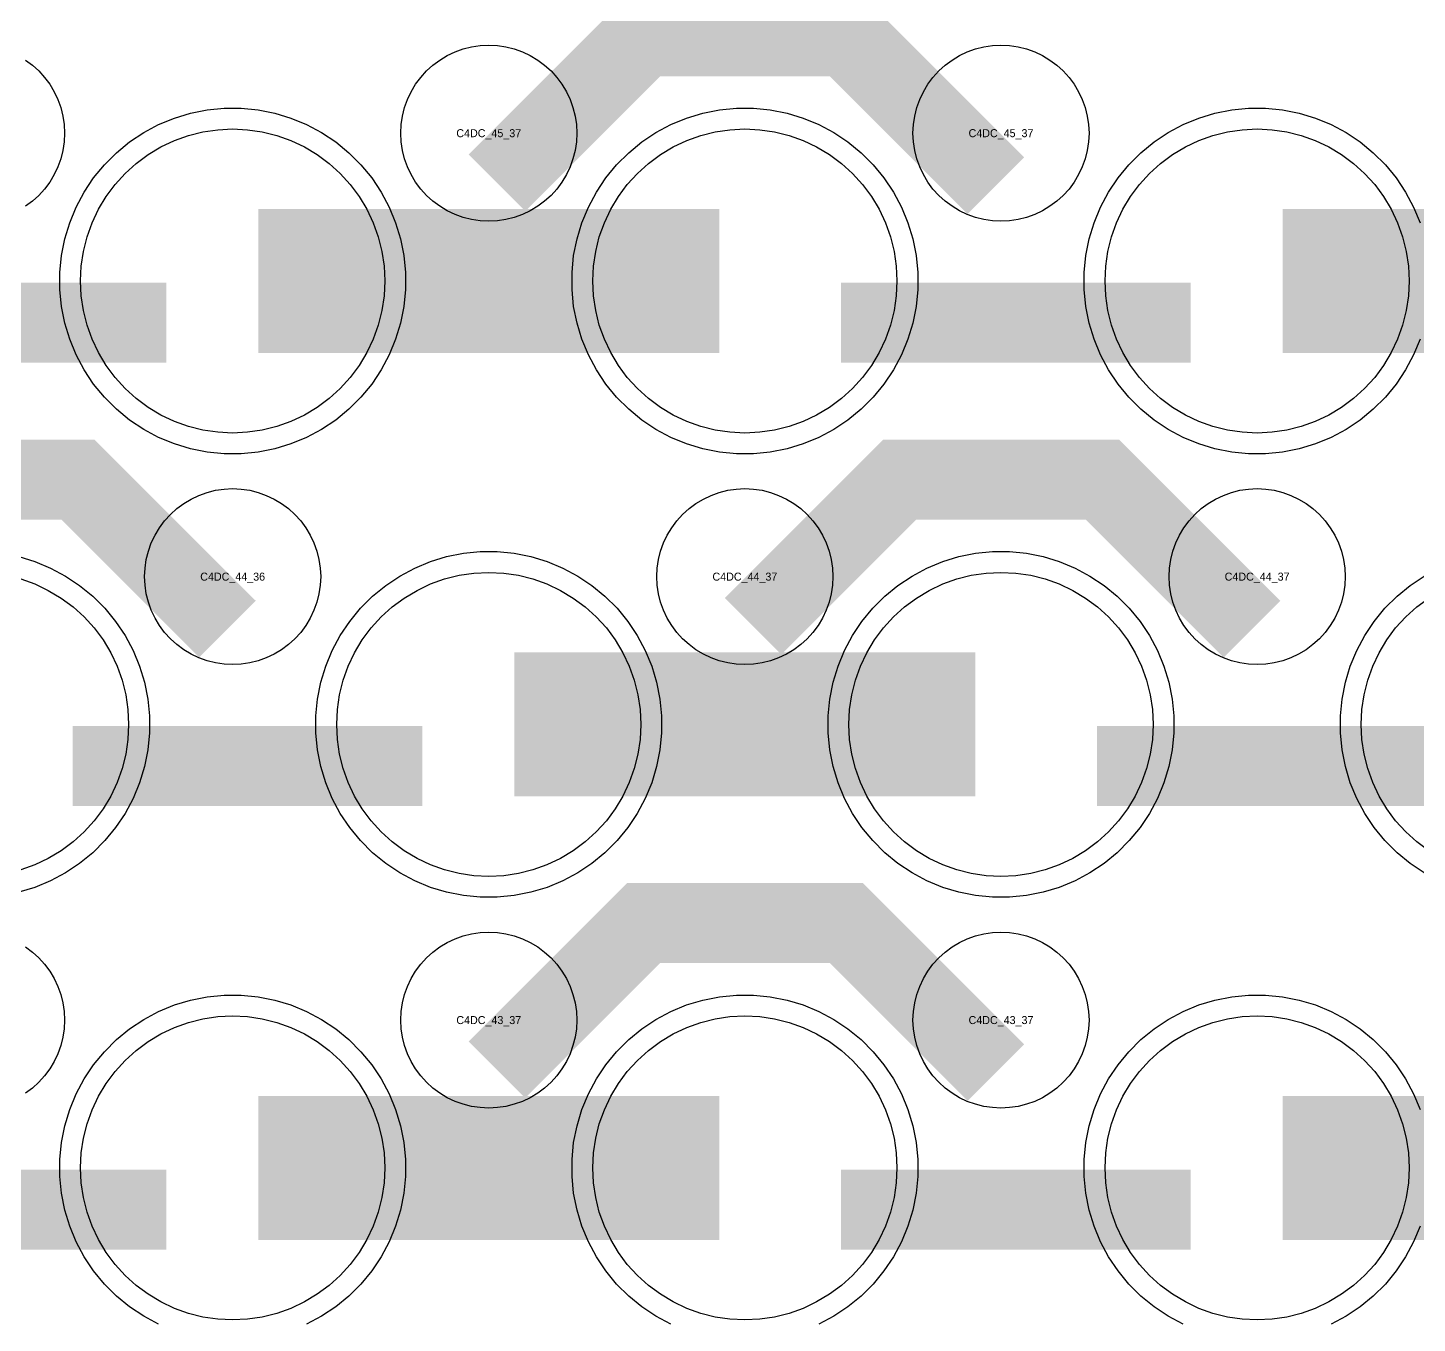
# Model space of a CAD drawing. Extents: x -11880 to 11880, y -14992 to 14992.
# Drawn here: x -304 to 130, y -8929.8 to -8525.1 of the extents above; entities that cross this region are included whole.
import ezdxf
from ezdxf.enums import TextEntityAlignment as Align

# ---------------------------------------------------------------- set-up
doc = ezdxf.new("R2010")
doc.units = 0
doc.header["$MEASUREMENT"] = 0
for name, color, linetype in [('GDS_775_DT_237', 138, 'CONTINUOUS'), ('RDL1_FS', 34, 'CONTINUOUS'), ('RDL_BS', 160, 'CONTINUOUS')]:
    doc.layers.add(name, color=color, linetype=linetype)

msp = doc.modelspace()

# ---------------------------------------------------------------- linework, layer by layer
at = {"layer": 'RDL1_FS', "color": 241, "true_color": 0xf7abae}
for points in [[(-240, -8651.689), (-244.657, -8651.46), (-249.268, -8650.776), (-253.791, -8649.644), (-258.181, -8648.072), (-262.395, -8646.08), (-266.395, -8643.682), (-270.14, -8640.904), (-273.594, -8637.774), (-276.724, -8634.32), (-279.502, -8630.575), (-281.9, -8626.575), (-283.892, -8622.361), (-285.464, -8617.971), (-286.596, -8613.448), (-287.28, -8608.837), (-287.509, -8604.18), (-287.28, -8599.523), (-286.596, -8594.912), (-285.464, -8590.389), (-283.892, -8585.999), (-281.9, -8581.785), (-279.502, -8577.785), (-276.724, -8574.04), (-273.594, -8570.586), (-270.14, -8567.456), (-266.395, -8564.678), (-262.395, -8562.28), (-258.181, -8560.288), (-253.791, -8558.716), (-249.268, -8557.584), (-244.657, -8556.9), (-240, -8556.671), (-235.343, -8556.9), (-230.732, -8557.584), (-226.209, -8558.716), (-221.819, -8560.288), (-217.605, -8562.28), (-213.605, -8564.678), (-209.86, -8567.456), (-206.406, -8570.586), (-203.276, -8574.04), (-200.498, -8577.785), (-198.1, -8581.785), (-196.108, -8585.999), (-194.536, -8590.389), (-193.404, -8594.912), (-192.72, -8599.523), (-192.491, -8604.18), (-192.72, -8608.837), (-193.404, -8613.448), (-194.536, -8617.971), (-196.108, -8622.361), (-198.1, -8626.575), (-200.498, -8630.575), (-203.276, -8634.32), (-206.406, -8637.774), (-209.86, -8640.904), (-213.605, -8643.682), (-217.605, -8646.08), (-221.819, -8648.072), (-226.209, -8649.644), (-230.732, -8650.776), (-235.343, -8651.46)], [(-80, -8651.689), (-84.657, -8651.46), (-89.268, -8650.776), (-93.791, -8649.644), (-98.181, -8648.072), (-102.395, -8646.08), (-106.395, -8643.682), (-110.14, -8640.904), (-113.594, -8637.774), (-116.724, -8634.32), (-119.502, -8630.575), (-121.9, -8626.575), (-123.892, -8622.361), (-125.464, -8617.971), (-126.596, -8613.448), (-127.28, -8608.837), (-127.509, -8604.18), (-127.28, -8599.523), (-126.596, -8594.912), (-125.464, -8590.389), (-123.892, -8585.999), (-121.9, -8581.785), (-119.502, -8577.785), (-116.724, -8574.04), (-113.594, -8570.586), (-110.14, -8567.456), (-106.395, -8564.678), (-102.395, -8562.28), (-98.181, -8560.288), (-93.791, -8558.716), (-89.268, -8557.584), (-84.657, -8556.9), (-80, -8556.671), (-75.343, -8556.9), (-70.732, -8557.584), (-66.209, -8558.716), (-61.819, -8560.288), (-57.605, -8562.28), (-53.605, -8564.678), (-49.86, -8567.456), (-46.406, -8570.586), (-43.276, -8574.04), (-40.498, -8577.785), (-38.1, -8581.785), (-36.108, -8585.999), (-34.536, -8590.389), (-33.404, -8594.912), (-32.72, -8599.523), (-32.491, -8604.18), (-32.72, -8608.837), (-33.404, -8613.448), (-34.536, -8617.971), (-36.108, -8622.361), (-38.1, -8626.575), (-40.498, -8630.575), (-43.276, -8634.32), (-46.406, -8637.774), (-49.86, -8640.904), (-53.605, -8643.682), (-57.605, -8646.08), (-61.819, -8648.072), (-66.209, -8649.644), (-70.732, -8650.776), (-75.343, -8651.46)], [(80, -8651.689), (75.343, -8651.46), (70.732, -8650.776), (66.209, -8649.644), (61.819, -8648.072), (57.605, -8646.08), (53.605, -8643.682), (49.86, -8640.904), (46.406, -8637.774), (43.276, -8634.32), (40.498, -8630.575), (38.1, -8626.575), (36.108, -8622.361), (34.536, -8617.971), (33.404, -8613.448), (32.72, -8608.837), (32.491, -8604.18), (32.72, -8599.523), (33.404, -8594.912), (34.536, -8590.389), (36.108, -8585.999), (38.1, -8581.785), (40.498, -8577.785), (43.276, -8574.04), (46.406, -8570.586), (49.86, -8567.456), (53.605, -8564.678), (57.605, -8562.28), (61.819, -8560.288), (66.209, -8558.716), (70.732, -8557.584), (75.343, -8556.9), (80, -8556.671), (84.657, -8556.9), (89.268, -8557.584), (93.791, -8558.716), (98.181, -8560.288), (102.395, -8562.28), (106.395, -8564.678), (110.14, -8567.456), (113.594, -8570.586), (116.724, -8574.04), (119.502, -8577.785), (121.9, -8581.785), (123.892, -8585.999), (125.464, -8590.389), (126.596, -8594.912), (127.28, -8599.523), (127.509, -8604.18), (127.28, -8608.837), (126.596, -8613.448), (125.464, -8617.971), (123.892, -8622.361), (121.9, -8626.575), (119.502, -8630.575), (116.724, -8634.32), (113.594, -8637.774), (110.14, -8640.904), (106.395, -8643.682), (102.395, -8646.08), (98.181, -8648.072), (93.791, -8649.644), (89.268, -8650.776), (84.657, -8651.46)]]:
    msp.add_lwpolyline(points, close=True, dxfattribs=at)
for points in [[(-231.998, -8604.18, 45, 45, 0), (-159.998, -8604.18, 45, 45, 0)], [(-159.998, -8604.18, 45, 45, 0), (-87.998, -8604.18, 45, 45, 0)], [(88.002, -8604.18, 45, 45, 0), (160.002, -8604.18, 45, 45, 0)]]:
    msp.add_lwpolyline(points, format="xyseb", dxfattribs=at)
at = {"layer": 'RDL1_FS'}
for points in [[(-306.209, -8697.281), (-301.819, -8698.853), (-297.605, -8700.845), (-293.605, -8703.243), (-289.86, -8706.021), (-286.406, -8709.151), (-283.276, -8712.605), (-280.498, -8716.35), (-278.1, -8720.35), (-276.108, -8724.564), (-274.536, -8728.954), (-273.404, -8733.477), (-272.72, -8738.088), (-272.491, -8742.745), (-272.72, -8747.402), (-273.404, -8752.013), (-274.536, -8756.536), (-276.108, -8760.926), (-278.1, -8765.14), (-280.498, -8769.14), (-283.276, -8772.885), (-286.406, -8776.339), (-289.86, -8779.469), (-293.605, -8782.247), (-297.605, -8784.645), (-301.819, -8786.637), (-306.209, -8788.209)], [(133.605, -8782.247), (129.86, -8779.469), (126.406, -8776.339), (123.276, -8772.885), (120.498, -8769.14), (118.1, -8765.14), (116.108, -8760.926), (114.536, -8756.536), (113.404, -8752.013), (112.72, -8747.402), (112.491, -8742.745), (112.72, -8738.088), (113.404, -8733.477), (114.536, -8728.954), (116.108, -8724.564), (118.1, -8720.35), (120.498, -8716.35), (123.276, -8712.605), (126.406, -8709.151), (129.86, -8706.021), (133.605, -8703.243)]]:
    msp.add_lwpolyline(points, dxfattribs=at)
for points in [[(-160, -8790.254), (-164.657, -8790.025), (-169.268, -8789.341), (-173.791, -8788.209), (-178.181, -8786.637), (-182.395, -8784.645), (-186.395, -8782.247), (-190.14, -8779.469), (-193.594, -8776.339), (-196.724, -8772.885), (-199.502, -8769.14), (-201.9, -8765.14), (-203.892, -8760.926), (-205.464, -8756.536), (-206.596, -8752.013), (-207.28, -8747.402), (-207.509, -8742.745), (-207.28, -8738.088), (-206.596, -8733.477), (-205.464, -8728.954), (-203.892, -8724.564), (-201.9, -8720.35), (-199.502, -8716.35), (-196.724, -8712.605), (-193.594, -8709.151), (-190.14, -8706.021), (-186.395, -8703.243), (-182.395, -8700.845), (-178.181, -8698.853), (-173.791, -8697.281), (-169.268, -8696.149), (-164.657, -8695.465), (-160, -8695.236), (-155.343, -8695.465), (-150.732, -8696.149), (-146.209, -8697.281), (-141.819, -8698.853), (-137.605, -8700.845), (-133.605, -8703.243), (-129.86, -8706.021), (-126.406, -8709.151), (-123.276, -8712.605), (-120.498, -8716.35), (-118.1, -8720.35), (-116.108, -8724.564), (-114.536, -8728.954), (-113.404, -8733.477), (-112.72, -8738.088), (-112.491, -8742.745), (-112.72, -8747.402), (-113.404, -8752.013), (-114.536, -8756.536), (-116.108, -8760.926), (-118.1, -8765.14), (-120.498, -8769.14), (-123.276, -8772.885), (-126.406, -8776.339), (-129.86, -8779.469), (-133.605, -8782.247), (-137.605, -8784.645), (-141.819, -8786.637), (-146.209, -8788.209), (-150.732, -8789.341), (-155.343, -8790.025)], [(0, -8790.254), (-4.657, -8790.025), (-9.268, -8789.341), (-13.791, -8788.209), (-18.181, -8786.637), (-22.395, -8784.645), (-26.395, -8782.247), (-30.14, -8779.469), (-33.594, -8776.339), (-36.724, -8772.885), (-39.502, -8769.14), (-41.9, -8765.14), (-43.892, -8760.926), (-45.464, -8756.536), (-46.596, -8752.013), (-47.28, -8747.402), (-47.509, -8742.745), (-47.28, -8738.088), (-46.596, -8733.477), (-45.464, -8728.954), (-43.892, -8724.564), (-41.9, -8720.35), (-39.502, -8716.35), (-36.724, -8712.605), (-33.594, -8709.151), (-30.14, -8706.021), (-26.395, -8703.243), (-22.395, -8700.845), (-18.181, -8698.853), (-13.791, -8697.281), (-9.268, -8696.149), (-4.657, -8695.465), (0, -8695.236), (4.657, -8695.465), (9.268, -8696.149), (13.791, -8697.281), (18.181, -8698.853), (22.395, -8700.845), (26.395, -8703.243), (30.14, -8706.021), (33.594, -8709.151), (36.724, -8712.605), (39.502, -8716.35), (41.9, -8720.35), (43.892, -8724.564), (45.464, -8728.954), (46.596, -8733.477), (47.28, -8738.088), (47.509, -8742.745), (47.28, -8747.402), (46.596, -8752.013), (45.464, -8756.536), (43.892, -8760.926), (41.9, -8765.14), (39.502, -8769.14), (36.724, -8772.885), (33.594, -8776.339), (30.14, -8779.469), (26.395, -8782.247), (22.395, -8784.645), (18.181, -8786.637), (13.791, -8788.209), (9.268, -8789.341), (4.657, -8790.025)], [(-240, -8928.819), (-244.657, -8928.59), (-249.268, -8927.906), (-253.791, -8926.774), (-258.181, -8925.202), (-262.395, -8923.21), (-266.395, -8920.812), (-270.14, -8918.034), (-273.594, -8914.904), (-276.724, -8911.45), (-279.502, -8907.705), (-281.9, -8903.705), (-283.892, -8899.491), (-285.464, -8895.101), (-286.596, -8890.578), (-287.28, -8885.967), (-287.509, -8881.31), (-287.28, -8876.653), (-286.596, -8872.042), (-285.464, -8867.519), (-283.892, -8863.129), (-281.9, -8858.915), (-279.502, -8854.915), (-276.724, -8851.17), (-273.594, -8847.716), (-270.14, -8844.586), (-266.395, -8841.808), (-262.395, -8839.41), (-258.181, -8837.418), (-253.791, -8835.846), (-249.268, -8834.714), (-244.657, -8834.03), (-240, -8833.801), (-235.343, -8834.03), (-230.732, -8834.714), (-226.209, -8835.846), (-221.819, -8837.418), (-217.605, -8839.41), (-213.605, -8841.808), (-209.86, -8844.586), (-206.406, -8847.716), (-203.276, -8851.17), (-200.498, -8854.915), (-198.1, -8858.915), (-196.108, -8863.129), (-194.536, -8867.519), (-193.404, -8872.042), (-192.72, -8876.653), (-192.491, -8881.31), (-192.72, -8885.967), (-193.404, -8890.578), (-194.536, -8895.101), (-196.108, -8899.491), (-198.1, -8903.705), (-200.498, -8907.705), (-203.276, -8911.45), (-206.406, -8914.904), (-209.86, -8918.034), (-213.605, -8920.812), (-217.605, -8923.21), (-221.819, -8925.202), (-226.209, -8926.774), (-230.732, -8927.906), (-235.343, -8928.59)], [(-80, -8928.819), (-84.657, -8928.59), (-89.268, -8927.906), (-93.791, -8926.774), (-98.181, -8925.202), (-102.395, -8923.21), (-106.395, -8920.812), (-110.14, -8918.034), (-113.594, -8914.904), (-116.724, -8911.45), (-119.502, -8907.705), (-121.9, -8903.705), (-123.892, -8899.491), (-125.464, -8895.101), (-126.596, -8890.578), (-127.28, -8885.967), (-127.509, -8881.31), (-127.28, -8876.653), (-126.596, -8872.042), (-125.464, -8867.519), (-123.892, -8863.129), (-121.9, -8858.915), (-119.502, -8854.915), (-116.724, -8851.17), (-113.594, -8847.716), (-110.14, -8844.586), (-106.395, -8841.808), (-102.395, -8839.41), (-98.181, -8837.418), (-93.791, -8835.846), (-89.268, -8834.714), (-84.657, -8834.03), (-80, -8833.801), (-75.343, -8834.03), (-70.732, -8834.714), (-66.209, -8835.846), (-61.819, -8837.418), (-57.605, -8839.41), (-53.605, -8841.808), (-49.86, -8844.586), (-46.406, -8847.716), (-43.276, -8851.17), (-40.498, -8854.915), (-38.1, -8858.915), (-36.108, -8863.129), (-34.536, -8867.519), (-33.404, -8872.042), (-32.72, -8876.653), (-32.491, -8881.31), (-32.72, -8885.967), (-33.404, -8890.578), (-34.536, -8895.101), (-36.108, -8899.491), (-38.1, -8903.705), (-40.498, -8907.705), (-43.276, -8911.45), (-46.406, -8914.904), (-49.86, -8918.034), (-53.605, -8920.812), (-57.605, -8923.21), (-61.819, -8925.202), (-66.209, -8926.774), (-70.732, -8927.906), (-75.343, -8928.59)], [(80, -8928.819), (75.343, -8928.59), (70.732, -8927.906), (66.209, -8926.774), (61.819, -8925.202), (57.605, -8923.21), (53.605, -8920.812), (49.86, -8918.034), (46.406, -8914.904), (43.276, -8911.45), (40.498, -8907.705), (38.1, -8903.705), (36.108, -8899.491), (34.536, -8895.101), (33.404, -8890.578), (32.72, -8885.967), (32.491, -8881.31), (32.72, -8876.653), (33.404, -8872.042), (34.536, -8867.519), (36.108, -8863.129), (38.1, -8858.915), (40.498, -8854.915), (43.276, -8851.17), (46.406, -8847.716), (49.86, -8844.586), (53.605, -8841.808), (57.605, -8839.41), (61.819, -8837.418), (66.209, -8835.846), (70.732, -8834.714), (75.343, -8834.03), (80, -8833.801), (84.657, -8834.03), (89.268, -8834.714), (93.791, -8835.846), (98.181, -8837.418), (102.395, -8839.41), (106.395, -8841.808), (110.14, -8844.586), (113.594, -8847.716), (116.724, -8851.17), (119.502, -8854.915), (121.9, -8858.915), (123.892, -8863.129), (125.464, -8867.519), (126.596, -8872.042), (127.28, -8876.653), (127.509, -8881.31), (127.28, -8885.967), (126.596, -8890.578), (125.464, -8895.101), (123.892, -8899.491), (121.9, -8903.705), (119.502, -8907.705), (116.724, -8911.45), (113.594, -8914.904), (110.14, -8918.034), (106.395, -8920.812), (102.395, -8923.21), (98.181, -8925.202), (93.791, -8926.774), (89.268, -8927.906), (84.657, -8928.59)]]:
    msp.add_lwpolyline(points, close=True, dxfattribs=at)
for points in [[(-151.998, -8742.745, 45, 45, 0), (-79.998, -8742.745, 45, 45, 0)], [(-79.998, -8742.745, 45, 45, 0), (-7.998, -8742.745, 45, 45, 0)], [(-231.998, -8881.31, 45, 45, 0), (-159.998, -8881.31, 45, 45, 0)], [(-159.998, -8881.31, 45, 45, 0), (-87.998, -8881.31, 45, 45, 0)], [(88.002, -8881.31, 45, 45, 0), (160.002, -8881.31, 45, 45, 0)]]:
    msp.add_lwpolyline(points, format="xyseb", dxfattribs=at)
at = {"layer": 'RDL_BS'}
for points in [[(-157.438, -8573.494, 25, 25, 0), (-111.623, -8527.679, 25, 25, 0), (-78.07, -8527.679, 25, 25, 0)], [(-1.599, -8574.393, 25, 25, 0), (-48.313, -8527.679, 25, 25, 0), (-78.071, -8527.679, 25, 25, 0)], [(-241.599, -8712.958, 25, 25, 0), (-288.313, -8666.244, 25, 25, 0), (-318.071, -8666.244, 25, 25, 0)], [(-77.438, -8712.059, 25, 25, 0), (-31.623, -8666.244, 25, 25, 0), (1.93, -8666.244, 25, 25, 0)], [(78.401, -8712.958, 25, 25, 0), (31.687, -8666.244, 25, 25, 0), (1.929, -8666.244, 25, 25, 0)], [(-289.984, -8755.758, 25, 25, 0), (-180.719, -8755.758, 25, 25, 0)], [(30.016, -8755.758, 25, 25, 0), (139.281, -8755.758, 25, 25, 0)], [(-157.438, -8850.624, 25, 25, 0), (-111.623, -8804.809, 25, 25, 0), (-78.07, -8804.809, 25, 25, 0)], [(-1.599, -8851.523, 25, 25, 0), (-48.313, -8804.809, 25, 25, 0), (-78.071, -8804.809, 25, 25, 0)], [(-369.984, -8894.323, 25, 25, 0), (-260.719, -8894.323, 25, 25, 0)], [(-49.984, -8894.323, 25, 25, 0), (59.281, -8894.323, 25, 25, 0)]]:
    msp.add_lwpolyline(points, format="xyseb", dxfattribs=at)
for points in [[(-160, -8585.486), (-162.693, -8585.354), (-165.365, -8584.958), (-167.984, -8584.301), (-170.519, -8583.394), (-172.956, -8582.242), (-175.28, -8580.849), (-177.443, -8579.246), (-179.442, -8577.434), (-181.254, -8575.435), (-182.857, -8573.272), (-184.25, -8570.948), (-185.402, -8568.511), (-186.309, -8565.976), (-186.966, -8563.357), (-187.362, -8560.685), (-187.494, -8557.992), (-187.362, -8555.299), (-186.966, -8552.627), (-186.309, -8550.008), (-185.402, -8547.473), (-184.25, -8545.036), (-182.857, -8542.712), (-181.254, -8540.549), (-179.442, -8538.55), (-177.443, -8536.738), (-175.28, -8535.135), (-172.956, -8533.742), (-170.519, -8532.59), (-167.984, -8531.683), (-165.365, -8531.026), (-162.693, -8530.63), (-160, -8530.498), (-157.307, -8530.63), (-154.635, -8531.026), (-152.016, -8531.683), (-149.481, -8532.59), (-147.044, -8533.742), (-144.72, -8535.135), (-142.557, -8536.738), (-140.558, -8538.55), (-138.746, -8540.549), (-137.143, -8542.712), (-135.75, -8545.036), (-134.598, -8547.473), (-133.691, -8550.008), (-133.034, -8552.627), (-132.638, -8555.299), (-132.506, -8557.992), (-132.638, -8560.685), (-133.034, -8563.357), (-133.691, -8565.976), (-134.598, -8568.511), (-135.75, -8570.948), (-137.143, -8573.272), (-138.746, -8575.435), (-140.558, -8577.434), (-142.557, -8579.246), (-144.72, -8580.849), (-147.044, -8582.242), (-149.481, -8583.394), (-152.016, -8584.301), (-154.635, -8584.958), (-157.307, -8585.354)], [(0, -8585.486), (-2.693, -8585.354), (-5.365, -8584.958), (-7.984, -8584.301), (-10.519, -8583.394), (-12.956, -8582.242), (-15.28, -8580.849), (-17.443, -8579.246), (-19.442, -8577.434), (-21.254, -8575.435), (-22.857, -8573.272), (-24.25, -8570.948), (-25.402, -8568.511), (-26.309, -8565.976), (-26.966, -8563.357), (-27.362, -8560.685), (-27.494, -8557.992), (-27.362, -8555.299), (-26.966, -8552.627), (-26.309, -8550.008), (-25.402, -8547.473), (-24.25, -8545.036), (-22.857, -8542.712), (-21.254, -8540.549), (-19.442, -8538.55), (-17.443, -8536.738), (-15.28, -8535.135), (-12.956, -8533.742), (-10.519, -8532.59), (-7.984, -8531.683), (-5.365, -8531.026), (-2.693, -8530.63), (0, -8530.498), (2.693, -8530.63), (5.365, -8531.026), (7.984, -8531.683), (10.519, -8532.59), (12.956, -8533.742), (15.28, -8535.135), (17.443, -8536.738), (19.442, -8538.55), (21.254, -8540.549), (22.857, -8542.712), (24.25, -8545.036), (25.402, -8547.473), (26.309, -8550.008), (26.966, -8552.627), (27.362, -8555.299), (27.494, -8557.992), (27.362, -8560.685), (26.966, -8563.357), (26.309, -8565.976), (25.402, -8568.511), (24.25, -8570.948), (22.857, -8573.272), (21.254, -8575.435), (19.442, -8577.434), (17.443, -8579.246), (15.28, -8580.849), (12.956, -8582.242), (10.519, -8583.394), (7.984, -8584.301), (5.365, -8584.958), (2.693, -8585.354)], [(-240, -8724.051), (-242.693, -8723.919), (-245.365, -8723.523), (-247.984, -8722.866), (-250.519, -8721.959), (-252.956, -8720.807), (-255.28, -8719.414), (-257.443, -8717.811), (-259.442, -8715.999), (-261.254, -8714), (-262.857, -8711.837), (-264.25, -8709.513), (-265.402, -8707.076), (-266.309, -8704.541), (-266.966, -8701.922), (-267.362, -8699.25), (-267.494, -8696.557), (-267.362, -8693.864), (-266.966, -8691.192), (-266.309, -8688.573), (-265.402, -8686.038), (-264.25, -8683.601), (-262.857, -8681.277), (-261.254, -8679.114), (-259.442, -8677.115), (-257.443, -8675.303), (-255.28, -8673.7), (-252.956, -8672.307), (-250.519, -8671.155), (-247.984, -8670.248), (-245.365, -8669.591), (-242.693, -8669.195), (-240, -8669.063), (-237.307, -8669.195), (-234.635, -8669.591), (-232.016, -8670.248), (-229.481, -8671.155), (-227.044, -8672.307), (-224.72, -8673.7), (-222.557, -8675.303), (-220.558, -8677.115), (-218.746, -8679.114), (-217.143, -8681.277), (-215.75, -8683.601), (-214.598, -8686.038), (-213.691, -8688.573), (-213.034, -8691.192), (-212.638, -8693.864), (-212.506, -8696.557), (-212.638, -8699.25), (-213.034, -8701.922), (-213.691, -8704.541), (-214.598, -8707.076), (-215.75, -8709.513), (-217.143, -8711.837), (-218.746, -8714), (-220.558, -8715.999), (-222.557, -8717.811), (-224.72, -8719.414), (-227.044, -8720.807), (-229.481, -8721.959), (-232.016, -8722.866), (-234.635, -8723.523), (-237.307, -8723.919)], [(-80, -8724.051), (-82.693, -8723.919), (-85.365, -8723.523), (-87.984, -8722.866), (-90.519, -8721.959), (-92.956, -8720.807), (-95.28, -8719.414), (-97.443, -8717.811), (-99.442, -8715.999), (-101.254, -8714), (-102.857, -8711.837), (-104.25, -8709.513), (-105.402, -8707.076), (-106.309, -8704.541), (-106.966, -8701.922), (-107.362, -8699.25), (-107.494, -8696.557), (-107.362, -8693.864), (-106.966, -8691.192), (-106.309, -8688.573), (-105.402, -8686.038), (-104.25, -8683.601), (-102.857, -8681.277), (-101.254, -8679.114), (-99.442, -8677.115), (-97.443, -8675.303), (-95.28, -8673.7), (-92.956, -8672.307), (-90.519, -8671.155), (-87.984, -8670.248), (-85.365, -8669.591), (-82.693, -8669.195), (-80, -8669.063), (-77.307, -8669.195), (-74.635, -8669.591), (-72.016, -8670.248), (-69.481, -8671.155), (-67.044, -8672.307), (-64.72, -8673.7), (-62.557, -8675.303), (-60.558, -8677.115), (-58.746, -8679.114), (-57.143, -8681.277), (-55.75, -8683.601), (-54.598, -8686.038), (-53.691, -8688.573), (-53.034, -8691.192), (-52.638, -8693.864), (-52.506, -8696.557), (-52.638, -8699.25), (-53.034, -8701.922), (-53.691, -8704.541), (-54.598, -8707.076), (-55.75, -8709.513), (-57.143, -8711.837), (-58.746, -8714), (-60.558, -8715.999), (-62.557, -8717.811), (-64.72, -8719.414), (-67.044, -8720.807), (-69.481, -8721.959), (-72.016, -8722.866), (-74.635, -8723.523), (-77.307, -8723.919)], [(80, -8724.051), (77.307, -8723.919), (74.635, -8723.523), (72.016, -8722.866), (69.481, -8721.959), (67.044, -8720.807), (64.72, -8719.414), (62.557, -8717.811), (60.558, -8715.999), (58.746, -8714), (57.143, -8711.837), (55.75, -8709.513), (54.598, -8707.076), (53.691, -8704.541), (53.034, -8701.922), (52.638, -8699.25), (52.506, -8696.557), (52.638, -8693.864), (53.034, -8691.192), (53.691, -8688.573), (54.598, -8686.038), (55.75, -8683.601), (57.143, -8681.277), (58.746, -8679.114), (60.558, -8677.115), (62.557, -8675.303), (64.72, -8673.7), (67.044, -8672.307), (69.481, -8671.155), (72.016, -8670.248), (74.635, -8669.591), (77.307, -8669.195), (80, -8669.063), (82.693, -8669.195), (85.365, -8669.591), (87.984, -8670.248), (90.519, -8671.155), (92.956, -8672.307), (95.28, -8673.7), (97.443, -8675.303), (99.442, -8677.115), (101.254, -8679.114), (102.857, -8681.277), (104.25, -8683.601), (105.402, -8686.038), (106.309, -8688.573), (106.966, -8691.192), (107.362, -8693.864), (107.494, -8696.557), (107.362, -8699.25), (106.966, -8701.922), (106.309, -8704.541), (105.402, -8707.076), (104.25, -8709.513), (102.857, -8711.837), (101.254, -8714), (99.442, -8715.999), (97.443, -8717.811), (95.28, -8719.414), (92.956, -8720.807), (90.519, -8721.959), (87.984, -8722.866), (85.365, -8723.523), (82.693, -8723.919)], [(-162.644, -8796.745), (-167.938, -8796.228), (-173.165, -8795.182), (-178.205, -8793.651), (-183.115, -8791.62), (-187.777, -8789.128), (-192.191, -8786.181), (-196.292, -8782.819), (-200.074, -8779.037), (-203.436, -8774.936), (-206.383, -8770.522), (-208.875, -8765.86), (-210.906, -8760.95), (-212.437, -8755.91), (-213.483, -8750.683), (-214, -8745.389), (-214, -8740.101), (-213.483, -8734.807), (-212.437, -8729.58), (-210.906, -8724.54), (-208.875, -8719.63), (-206.383, -8714.968), (-203.436, -8710.554), (-200.074, -8706.453), (-196.292, -8702.671), (-192.191, -8699.309), (-187.777, -8696.362), (-183.115, -8693.87), (-178.205, -8691.839), (-173.165, -8690.308), (-167.938, -8689.262), (-162.644, -8688.745), (-157.356, -8688.745), (-152.062, -8689.262), (-146.835, -8690.308), (-141.795, -8691.839), (-136.885, -8693.87), (-132.223, -8696.362), (-127.809, -8699.309), (-123.708, -8702.671), (-119.926, -8706.453), (-116.564, -8710.554), (-113.617, -8714.968), (-111.125, -8719.63), (-109.094, -8724.54), (-107.563, -8729.58), (-106.517, -8734.807), (-106, -8740.101), (-106, -8745.389), (-106.517, -8750.683), (-107.563, -8755.91), (-109.094, -8760.95), (-111.125, -8765.86), (-113.617, -8770.522), (-116.564, -8774.936), (-119.926, -8779.037), (-123.708, -8782.819), (-127.809, -8786.181), (-132.223, -8789.128), (-136.885, -8791.62), (-141.795, -8793.651), (-146.835, -8795.182), (-152.062, -8796.228), (-157.356, -8796.745)], [(-2.644, -8796.745), (-7.938, -8796.228), (-13.165, -8795.182), (-18.205, -8793.651), (-23.115, -8791.62), (-27.777, -8789.128), (-32.191, -8786.181), (-36.292, -8782.819), (-40.074, -8779.037), (-43.436, -8774.936), (-46.383, -8770.522), (-48.875, -8765.86), (-50.906, -8760.95), (-52.437, -8755.91), (-53.483, -8750.683), (-54, -8745.389), (-54, -8740.101), (-53.483, -8734.807), (-52.437, -8729.58), (-50.906, -8724.54), (-48.875, -8719.63), (-46.383, -8714.968), (-43.436, -8710.554), (-40.074, -8706.453), (-36.292, -8702.671), (-32.191, -8699.309), (-27.777, -8696.362), (-23.115, -8693.87), (-18.205, -8691.839), (-13.165, -8690.308), (-7.938, -8689.262), (-2.644, -8688.745), (2.644, -8688.745), (7.938, -8689.262), (13.165, -8690.308), (18.205, -8691.839), (23.115, -8693.87), (27.777, -8696.362), (32.191, -8699.309), (36.292, -8702.671), (40.074, -8706.453), (43.436, -8710.554), (46.383, -8714.968), (48.875, -8719.63), (50.906, -8724.54), (52.437, -8729.58), (53.483, -8734.807), (54, -8740.101), (54, -8745.389), (53.483, -8750.683), (52.437, -8755.91), (50.906, -8760.95), (48.875, -8765.86), (46.383, -8770.522), (43.436, -8774.936), (40.074, -8779.037), (36.292, -8782.819), (32.191, -8786.181), (27.777, -8789.128), (23.115, -8791.62), (18.205, -8793.651), (13.165, -8795.182), (7.938, -8796.228), (2.644, -8796.745)], [(-160, -8862.616), (-162.693, -8862.484), (-165.365, -8862.088), (-167.984, -8861.431), (-170.519, -8860.524), (-172.956, -8859.372), (-175.28, -8857.979), (-177.443, -8856.376), (-179.442, -8854.564), (-181.254, -8852.565), (-182.857, -8850.402), (-184.25, -8848.078), (-185.402, -8845.641), (-186.309, -8843.106), (-186.966, -8840.487), (-187.362, -8837.815), (-187.494, -8835.122), (-187.362, -8832.429), (-186.966, -8829.757), (-186.309, -8827.138), (-185.402, -8824.603), (-184.25, -8822.166), (-182.857, -8819.842), (-181.254, -8817.679), (-179.442, -8815.68), (-177.443, -8813.868), (-175.28, -8812.265), (-172.956, -8810.872), (-170.519, -8809.72), (-167.984, -8808.813), (-165.365, -8808.156), (-162.693, -8807.76), (-160, -8807.628), (-157.307, -8807.76), (-154.635, -8808.156), (-152.016, -8808.813), (-149.481, -8809.72), (-147.044, -8810.872), (-144.72, -8812.265), (-142.557, -8813.868), (-140.558, -8815.68), (-138.746, -8817.679), (-137.143, -8819.842), (-135.75, -8822.166), (-134.598, -8824.603), (-133.691, -8827.138), (-133.034, -8829.757), (-132.638, -8832.429), (-132.506, -8835.122), (-132.638, -8837.815), (-133.034, -8840.487), (-133.691, -8843.106), (-134.598, -8845.641), (-135.75, -8848.078), (-137.143, -8850.402), (-138.746, -8852.565), (-140.558, -8854.564), (-142.557, -8856.376), (-144.72, -8857.979), (-147.044, -8859.372), (-149.481, -8860.524), (-152.016, -8861.431), (-154.635, -8862.088), (-157.307, -8862.484)], [(0, -8862.616), (-2.693, -8862.484), (-5.365, -8862.088), (-7.984, -8861.431), (-10.519, -8860.524), (-12.956, -8859.372), (-15.28, -8857.979), (-17.443, -8856.376), (-19.442, -8854.564), (-21.254, -8852.565), (-22.857, -8850.402), (-24.25, -8848.078), (-25.402, -8845.641), (-26.309, -8843.106), (-26.966, -8840.487), (-27.362, -8837.815), (-27.494, -8835.122), (-27.362, -8832.429), (-26.966, -8829.757), (-26.309, -8827.138), (-25.402, -8824.603), (-24.25, -8822.166), (-22.857, -8819.842), (-21.254, -8817.679), (-19.442, -8815.68), (-17.443, -8813.868), (-15.28, -8812.265), (-12.956, -8810.872), (-10.519, -8809.72), (-7.984, -8808.813), (-5.365, -8808.156), (-2.693, -8807.76), (0, -8807.628), (2.693, -8807.76), (5.365, -8808.156), (7.984, -8808.813), (10.519, -8809.72), (12.956, -8810.872), (15.28, -8812.265), (17.443, -8813.868), (19.442, -8815.68), (21.254, -8817.679), (22.857, -8819.842), (24.25, -8822.166), (25.402, -8824.603), (26.309, -8827.138), (26.966, -8829.757), (27.362, -8832.429), (27.494, -8835.122), (27.362, -8837.815), (26.966, -8840.487), (26.309, -8843.106), (25.402, -8845.641), (24.25, -8848.078), (22.857, -8850.402), (21.254, -8852.565), (19.442, -8854.564), (17.443, -8856.376), (15.28, -8857.979), (12.956, -8859.372), (10.519, -8860.524), (7.984, -8861.431), (5.365, -8862.088), (2.693, -8862.484)]]:
    msp.add_lwpolyline(points, close=True, dxfattribs=at)
for points in [[(-304.72, -8535.135), (-302.557, -8536.738), (-300.558, -8538.55), (-298.746, -8540.549), (-297.143, -8542.712), (-295.75, -8545.036), (-294.598, -8547.473), (-293.691, -8550.008), (-293.034, -8552.627), (-292.638, -8555.299), (-292.506, -8557.992), (-292.638, -8560.685), (-293.034, -8563.357), (-293.691, -8565.976), (-294.598, -8568.511), (-295.75, -8570.948), (-297.143, -8573.272), (-298.746, -8575.435), (-300.558, -8577.434), (-302.557, -8579.246), (-304.72, -8580.849)], [(-306.835, -8690.308), (-301.795, -8691.839), (-296.885, -8693.87), (-292.223, -8696.362), (-287.809, -8699.309), (-283.708, -8702.671), (-279.926, -8706.453), (-276.564, -8710.554), (-273.617, -8714.968), (-271.125, -8719.63), (-269.094, -8724.54), (-267.563, -8729.58), (-266.517, -8734.807), (-266, -8740.101), (-266, -8745.389), (-266.517, -8750.683), (-267.563, -8755.91), (-269.094, -8760.95), (-271.125, -8765.86), (-273.617, -8770.522), (-276.564, -8774.936), (-279.926, -8779.037), (-283.708, -8782.819), (-287.809, -8786.181), (-292.223, -8789.128), (-296.885, -8791.62), (-301.795, -8793.651), (-306.835, -8795.182)], [(132.223, -8789.128), (127.809, -8786.181), (123.708, -8782.819), (119.926, -8779.037), (116.564, -8774.936), (113.617, -8770.522), (111.125, -8765.86), (109.094, -8760.95), (107.563, -8755.91), (106.517, -8750.683), (106, -8745.389), (106, -8740.101), (106.517, -8734.807), (107.563, -8729.58), (109.094, -8724.54), (111.125, -8719.63), (113.617, -8714.968), (116.564, -8710.554), (119.926, -8706.453), (123.708, -8702.671), (127.809, -8699.309), (132.223, -8696.362)], [(-304.72, -8812.265), (-302.557, -8813.868), (-300.558, -8815.68), (-298.746, -8817.679), (-297.143, -8819.842), (-295.75, -8822.166), (-294.598, -8824.603), (-293.691, -8827.138), (-293.034, -8829.757), (-292.638, -8832.429), (-292.506, -8835.122), (-292.638, -8837.815), (-293.034, -8840.487), (-293.691, -8843.106), (-294.598, -8845.641), (-295.75, -8848.078), (-297.143, -8850.402), (-298.746, -8852.565), (-300.558, -8854.564), (-302.557, -8856.376), (-304.72, -8857.979)], [(-263.115, -8930.185), (-267.777, -8927.693), (-272.191, -8924.746), (-276.292, -8921.384), (-280.074, -8917.602), (-283.436, -8913.501), (-286.383, -8909.087), (-288.875, -8904.425), (-290.906, -8899.515), (-292.437, -8894.475), (-293.483, -8889.248), (-294, -8883.954), (-294, -8878.666), (-293.483, -8873.372), (-292.437, -8868.145), (-290.906, -8863.105), (-288.875, -8858.195), (-286.383, -8853.533), (-283.436, -8849.119), (-280.074, -8845.018), (-276.292, -8841.236), (-272.191, -8837.874), (-267.777, -8834.927), (-263.115, -8832.435), (-258.205, -8830.404), (-253.165, -8828.873), (-247.938, -8827.827), (-242.644, -8827.31), (-237.356, -8827.31), (-232.062, -8827.827), (-226.835, -8828.873), (-221.795, -8830.404), (-216.885, -8832.435), (-212.223, -8834.927), (-207.809, -8837.874), (-203.708, -8841.236), (-199.926, -8845.018), (-196.564, -8849.119), (-193.617, -8853.533), (-191.125, -8858.195), (-189.094, -8863.105), (-187.563, -8868.145), (-186.517, -8873.372), (-186, -8878.666), (-186, -8883.954), (-186.517, -8889.248), (-187.563, -8894.475), (-189.094, -8899.515), (-191.125, -8904.425), (-193.617, -8909.087), (-196.564, -8913.501), (-199.926, -8917.602), (-203.708, -8921.384), (-207.809, -8924.746), (-212.223, -8927.693), (-216.885, -8930.185)], [(-103.115, -8930.185), (-107.777, -8927.693), (-112.191, -8924.746), (-116.292, -8921.384), (-120.074, -8917.602), (-123.436, -8913.501), (-126.383, -8909.087), (-128.875, -8904.425), (-130.906, -8899.515), (-132.437, -8894.475), (-133.483, -8889.248), (-134, -8883.954), (-134, -8878.666), (-133.483, -8873.372), (-132.437, -8868.145), (-130.906, -8863.105), (-128.875, -8858.195), (-126.383, -8853.533), (-123.436, -8849.119), (-120.074, -8845.018), (-116.292, -8841.236), (-112.191, -8837.874), (-107.777, -8834.927), (-103.115, -8832.435), (-98.205, -8830.404), (-93.165, -8828.873), (-87.938, -8827.827), (-82.644, -8827.31), (-77.356, -8827.31), (-72.062, -8827.827), (-66.835, -8828.873), (-61.795, -8830.404), (-56.885, -8832.435), (-52.223, -8834.927), (-47.809, -8837.874), (-43.708, -8841.236), (-39.926, -8845.018), (-36.564, -8849.119), (-33.617, -8853.533), (-31.125, -8858.195), (-29.094, -8863.105), (-27.563, -8868.145), (-26.517, -8873.372), (-26, -8878.666), (-26, -8883.954), (-26.517, -8889.248), (-27.563, -8894.475), (-29.094, -8899.515), (-31.125, -8904.425), (-33.617, -8909.087), (-36.564, -8913.501), (-39.926, -8917.602), (-43.708, -8921.384), (-47.809, -8924.746), (-52.223, -8927.693), (-56.885, -8930.185)], [(56.885, -8930.185), (52.223, -8927.693), (47.809, -8924.746), (43.708, -8921.384), (39.926, -8917.602), (36.564, -8913.501), (33.617, -8909.087), (31.125, -8904.425), (29.094, -8899.515), (27.563, -8894.475), (26.517, -8889.248), (26, -8883.954), (26, -8878.666), (26.517, -8873.372), (27.563, -8868.145), (29.094, -8863.105), (31.125, -8858.195), (33.617, -8853.533), (36.564, -8849.119), (39.926, -8845.018), (43.708, -8841.236), (47.809, -8837.874), (52.223, -8834.927), (56.885, -8832.435), (61.795, -8830.404), (66.835, -8828.873), (72.062, -8827.827), (77.356, -8827.31), (82.644, -8827.31), (87.938, -8827.827), (93.165, -8828.873), (98.205, -8830.404), (103.115, -8832.435), (107.777, -8834.927), (112.191, -8837.874), (116.292, -8841.236), (120.074, -8845.018), (123.436, -8849.119), (126.383, -8853.533), (128.875, -8858.195), (130.906, -8863.105)], [(130.906, -8899.515), (128.875, -8904.425), (126.383, -8909.087), (123.436, -8913.501), (120.074, -8917.602), (116.292, -8921.384), (112.191, -8924.746), (107.777, -8927.693), (103.115, -8930.185)]]:
    msp.add_lwpolyline(points, dxfattribs=at)
at = {"layer": 'RDL_BS', "color": 241, "true_color": 0xf7abae}
for points in [[(-242.644, -8658.18), (-247.938, -8657.663), (-253.165, -8656.617), (-258.205, -8655.086), (-263.115, -8653.055), (-267.777, -8650.563), (-272.191, -8647.616), (-276.292, -8644.254), (-280.074, -8640.472), (-283.436, -8636.371), (-286.383, -8631.957), (-288.875, -8627.295), (-290.906, -8622.385), (-292.437, -8617.345), (-293.483, -8612.118), (-294, -8606.824), (-294, -8601.536), (-293.483, -8596.242), (-292.437, -8591.015), (-290.906, -8585.975), (-288.875, -8581.065), (-286.383, -8576.403), (-283.436, -8571.989), (-280.074, -8567.888), (-276.292, -8564.106), (-272.191, -8560.744), (-267.777, -8557.797), (-263.115, -8555.305), (-258.205, -8553.274), (-253.165, -8551.743), (-247.938, -8550.697), (-242.644, -8550.18), (-237.356, -8550.18), (-232.062, -8550.697), (-226.835, -8551.743), (-221.795, -8553.274), (-216.885, -8555.305), (-212.223, -8557.797), (-207.809, -8560.744), (-203.708, -8564.106), (-199.926, -8567.888), (-196.564, -8571.989), (-193.617, -8576.403), (-191.125, -8581.065), (-189.094, -8585.975), (-187.563, -8591.015), (-186.517, -8596.242), (-186, -8601.536), (-186, -8606.824), (-186.517, -8612.118), (-187.563, -8617.345), (-189.094, -8622.385), (-191.125, -8627.295), (-193.617, -8631.957), (-196.564, -8636.371), (-199.926, -8640.472), (-203.708, -8644.254), (-207.809, -8647.616), (-212.223, -8650.563), (-216.885, -8653.055), (-221.795, -8655.086), (-226.835, -8656.617), (-232.062, -8657.663), (-237.356, -8658.18)], [(-82.644, -8658.18), (-87.938, -8657.663), (-93.165, -8656.617), (-98.205, -8655.086), (-103.115, -8653.055), (-107.777, -8650.563), (-112.191, -8647.616), (-116.292, -8644.254), (-120.074, -8640.472), (-123.436, -8636.371), (-126.383, -8631.957), (-128.875, -8627.295), (-130.906, -8622.385), (-132.437, -8617.345), (-133.483, -8612.118), (-134, -8606.824), (-134, -8601.536), (-133.483, -8596.242), (-132.437, -8591.015), (-130.906, -8585.975), (-128.875, -8581.065), (-126.383, -8576.403), (-123.436, -8571.989), (-120.074, -8567.888), (-116.292, -8564.106), (-112.191, -8560.744), (-107.777, -8557.797), (-103.115, -8555.305), (-98.205, -8553.274), (-93.165, -8551.743), (-87.938, -8550.697), (-82.644, -8550.18), (-77.356, -8550.18), (-72.062, -8550.697), (-66.835, -8551.743), (-61.795, -8553.274), (-56.885, -8555.305), (-52.223, -8557.797), (-47.809, -8560.744), (-43.708, -8564.106), (-39.926, -8567.888), (-36.564, -8571.989), (-33.617, -8576.403), (-31.125, -8581.065), (-29.094, -8585.975), (-27.563, -8591.015), (-26.517, -8596.242), (-26, -8601.536), (-26, -8606.824), (-26.517, -8612.118), (-27.563, -8617.345), (-29.094, -8622.385), (-31.125, -8627.295), (-33.617, -8631.957), (-36.564, -8636.371), (-39.926, -8640.472), (-43.708, -8644.254), (-47.809, -8647.616), (-52.223, -8650.563), (-56.885, -8653.055), (-61.795, -8655.086), (-66.835, -8656.617), (-72.062, -8657.663), (-77.356, -8658.18)]]:
    msp.add_lwpolyline(points, close=True, dxfattribs=at)
msp.add_lwpolyline([(130.906, -8622.385), (128.875, -8627.295), (126.383, -8631.957), (123.436, -8636.371), (120.074, -8640.472), (116.292, -8644.254), (112.191, -8647.616), (107.777, -8650.563), (103.115, -8653.055), (98.205, -8655.086), (93.165, -8656.617), (87.938, -8657.663), (82.644, -8658.18), (77.356, -8658.18), (72.062, -8657.663), (66.835, -8656.617), (61.795, -8655.086), (56.885, -8653.055), (52.223, -8650.563), (47.809, -8647.616), (43.708, -8644.254), (39.926, -8640.472), (36.564, -8636.371), (33.617, -8631.957), (31.125, -8627.295), (29.094, -8622.385), (27.563, -8617.345), (26.517, -8612.118), (26, -8606.824), (26, -8601.536), (26.517, -8596.242), (27.563, -8591.015), (29.094, -8585.975), (31.125, -8581.065), (33.617, -8576.403), (36.564, -8571.989), (39.926, -8567.888), (43.708, -8564.106), (47.809, -8560.744), (52.223, -8557.797), (56.885, -8555.305), (61.795, -8553.274), (66.835, -8551.743), (72.062, -8550.697), (77.356, -8550.18), (82.644, -8550.18), (87.938, -8550.697), (93.165, -8551.743), (98.205, -8553.274), (103.115, -8555.305), (107.777, -8557.797), (112.191, -8560.744), (116.292, -8564.106), (120.074, -8567.888), (123.436, -8571.989), (126.383, -8576.403), (128.875, -8581.065), (130.906, -8585.975)], dxfattribs=at)
for points in [[(-369.984, -8617.193, 25, 25, 0), (-260.719, -8617.193, 25, 25, 0)], [(-49.984, -8617.193, 25, 25, 0), (59.281, -8617.193, 25, 25, 0)]]:
    msp.add_lwpolyline(points, format="xyseb", dxfattribs=at)

# ---------------------------------------------------------------- texts
at = {"layer": 'GDS_775_DT_237'}
for s, p in [('C4DC_45_37', (-160, -8557.992)), ('C4DC_45_37', (-160, -8557.992)), ('C4DC_45_37', (0, -8557.992)), ('C4DC_45_37', (0, -8557.992)), ('C4DC_44_36', (-240, -8696.557)), ('C4DC_44_36', (-240, -8696.557)), ('C4DC_44_37', (-80, -8696.557)), ('C4DC_44_37', (-80, -8696.557)), ('C4DC_44_37', (80, -8696.557)), ('C4DC_44_37', (80, -8696.557)), ('C4DC_43_37', (-160, -8835.122)), ('C4DC_43_37', (-160, -8835.122)), ('C4DC_43_37', (0, -8835.122)), ('C4DC_43_37', (0, -8835.122))]:
    msp.add_text(s, height=2.5, dxfattribs=at).set_placement(p, align=Align.MIDDLE_CENTER)

doc.saveas('drawing.dxf')
